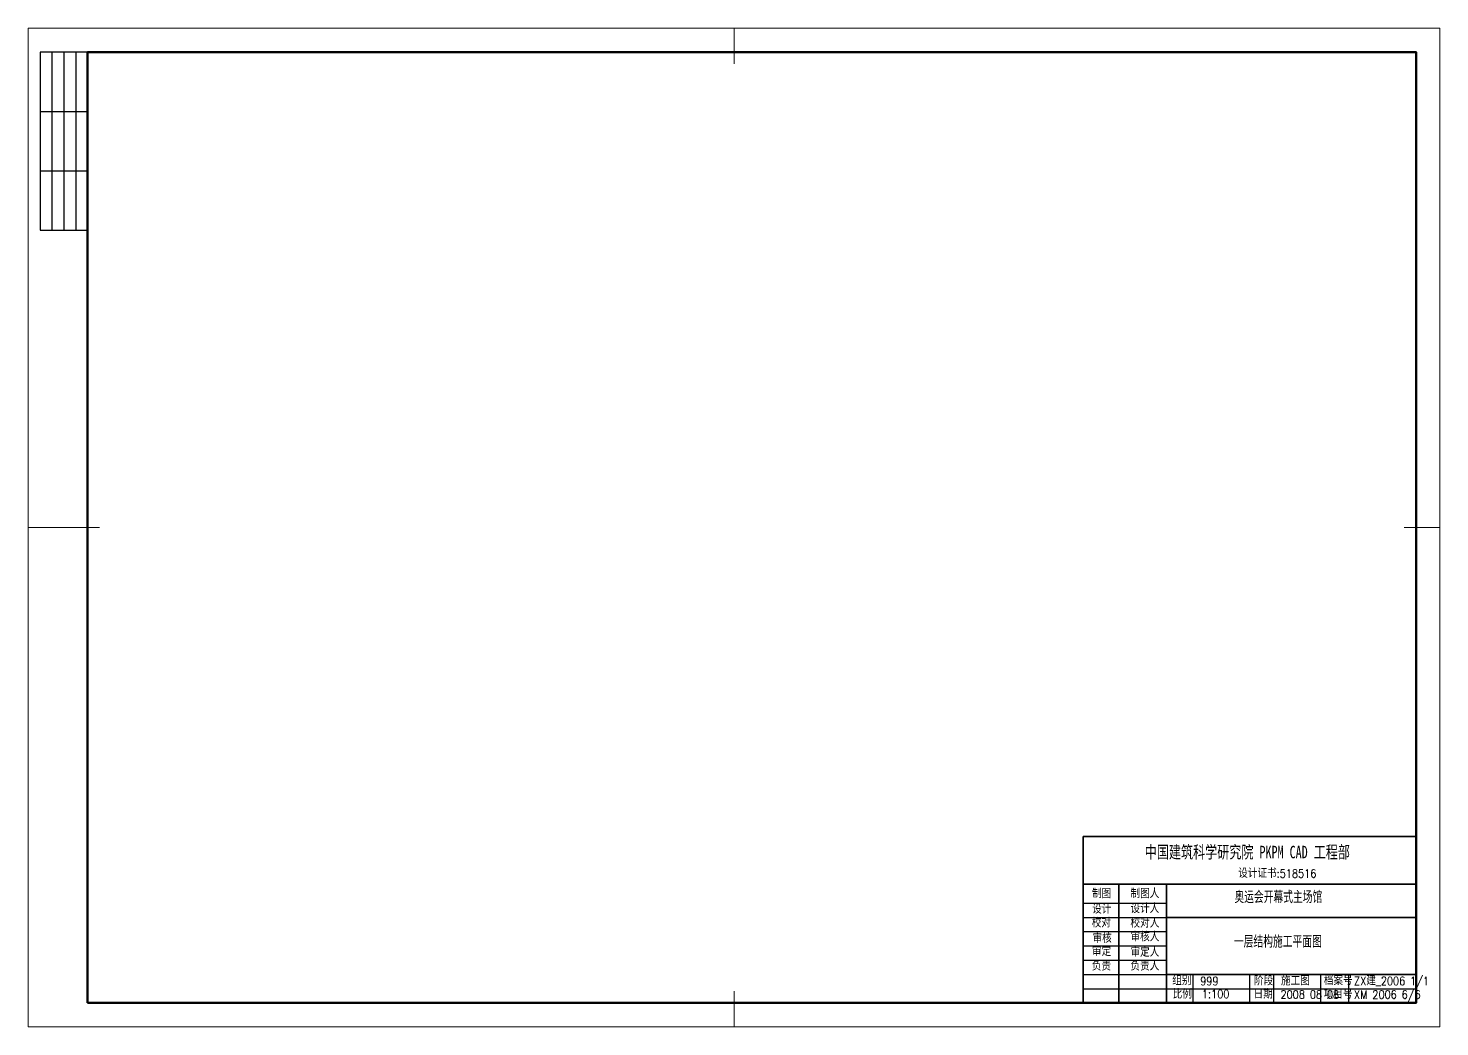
# Model space of a CAD drawing. Header units: millimetres. Extents: x -14156 to 29928, y -5971 to 19239.
# Drawn here: x -25 to 569, y -10 to 410 of the extents above; entities that cross this region are included whole.
import ezdxf
from ezdxf.enums import TextEntityAlignment as Align

# ---------------------------------------------------------------- set-up
doc = ezdxf.new("R2010")
doc.units = ezdxf.units.MM
doc.layers.add('中文说明', color=9, linetype='Continuous', lineweight=60)
doc.styles.add('hztxt', font='romand_pkpm', dxfattribs={"bigfont": 'hztxt'})
doc.styles.add('宋体', font='宋体')

# ---------------------------------------------------------------- blocks, each defined once
blk = doc.blocks.new('998')
at = {"color": 7, "linetype": 'Continuous', "lineweight": 35}
for p, q in [((660.35, 71.03), (800.35, 71.03)), ((660.35, 71.03), (660.35, 1.03)), ((660.35, 51.03), (800.35, 51.03)), ((675.35, 51.03), (675.35, 1.03)), ((695.35, 51.03), (695.35, 1.03)), ((695.35, 37.03), (800.35, 37.03)), ((695.35, 13.03), (800.35, 13.03))]:
    blk.add_line(p, q, dxfattribs=at)
at = {"color": 7, "linetype": 'Continuous', "lineweight": 25}
for p, q in [((660.35, 43.03), (695.35, 43.03)), ((660.35, 37.03), (695.35, 37.03)), ((660.35, 31.03), (695.35, 31.03)), ((660.35, 25.03), (695.35, 25.03)), ((660.35, 19.03), (695.35, 19.03)), ((660.35, 13.03), (695.35, 13.03)), ((706.42, 13.03), (706.42, 1.03)), ((730.31, 13.03), (730.31, 1.03)), ((740.38, 13.03), (740.38, 1.03)), ((760.11, 13.03), (760.11, 1.03)), ((771.95, 13.03), (771.95, 1.03)), ((660.35, 7.03), (800.35, 7.03))]:
    blk.add_line(p, q, dxfattribs=at)
at = {"color": 2, "style": 'hztxt', "width": 0.857143}
for s, p in [('设计证书:518516', (725.53, 57.22)), ('制图', (664.01, 48.67)), ('制图人', (680.18, 48.67)), ('设计', (664.04, 42.15)), ('设计人', (680.18, 42.37)), ('校对', (663.89, 36.35)), ('校对人', (680.18, 36.26)), ('审核', (664.23, 29.86)), ('审核人', (680.18, 30.49)), ('审定', (663.98, 24.31)), ('审定人', (680.18, 24.02)), ('负责', (663.92, 18.2)), ('负责人', (680.18, 18.2)), ('组别', (697.76, 12.08)), ('999', (709.54, 11.99)), ('阶段', (732.13, 11.97)), ('施工图', (743.5, 11.96)), ('档案号', (761.54, 12.09)), ('ZX建_2006 1/1', (774.28, 12.06)), ('比例', (697.95, 6.38)), ('1:100', (710.27, 6.58)), ('日期', (732, 6.43)), ('2008 08 08', (743.31, 6.35)), ('项目号', (761.55, 6.34)), ('XM 2006 6/6', (774.28, 6.33))]:
    blk.add_text(s, height=3.5, dxfattribs=at).set_placement(p, align=Align.TOP_LEFT)
at = {"color": 2, "attachment_point": 1, "line_spacing_factor": 1.1, "style": '宋体'}
for s, insert, char_height, width in [('\\pxsm1.0;{\\W0.71;中国建筑科学研究院 PKPM CAD 工程部}', (686.19, 67.14), 5.25, 170), ('\\pxsm1.0;{\\W0.67;奥运会开幕式主场馆}', (723.91, 48.01), 4.5, 72), ('\\pxsm1.0;{\\W0.67;一层结构施工平面图}', (723.71, 29.28), 4.5, 72)]:
    blk.add_mtext(s, dxfattribs=dict(at, insert=insert, char_height=char_height, width=width))
blk = doc.blocks.new('997')
at = {"color": 7, "lineweight": 25}
for p, q in [((25, 584), (5, 584)), ((5, 584), (5, 509)), ((10, 584), (10, 509)), ((15, 584), (15, 509)), ((20, 584), (20, 509)), ((5, 559), (25, 559)), ((5, 534), (25, 534)), ((5, 509), (25, 509))]:
    blk.add_line(p, q, dxfattribs=at)

msp = doc.modelspace()

# ---------------------------------------------------------------- linework, layer by layer
at = {"layer": '中文说明', "lineweight": 9}
for p, q in [((272, 410), (272, 395)), ((-25, 200), (5, 200)), ((569, 200), (554, 200)), ((272, -10), (272, 5))]:
    msp.add_line(p, q, dxfattribs=at)
msp.add_lwpolyline([(-25, -10), (569, -10), (569, 410), (-25, 410)], close=True, dxfattribs=at)
at = {"layer": '中文说明'}
msp.add_lwpolyline([(0, 0), (559, 0), (559, 400), (0, 400)], close=True, dxfattribs=at)

# ---------------------------------------------------------------- block references
for name, p in [('997', (-25, -184)), ('998', (-241.35, -1.03))]:
    msp.add_blockref(name, p, dxfattribs=at)

doc.saveas('drawing.dxf')
